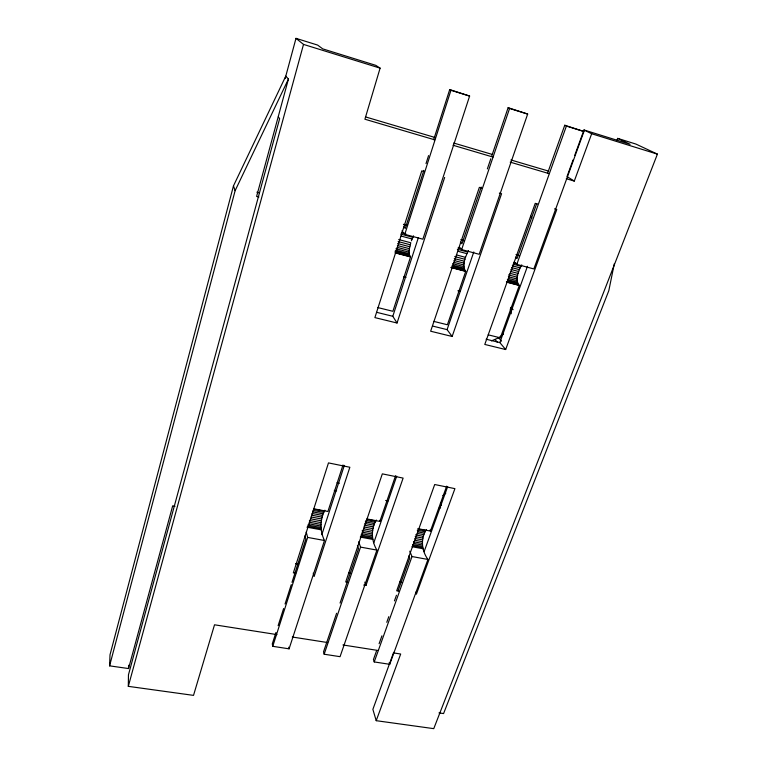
<?xml version="1.0" encoding="UTF-8"?>
<svg xmlns="http://www.w3.org/2000/svg" width="767" height="767" viewBox="0 0 767 767"><rect width="100%" height="100%" fill="white"/><g stroke="black" fill="none" stroke-linecap="round" stroke-linejoin="round"><path stroke-width="1.15" d="M488.234 334.843L500.343 337.835L519.297 285.458C514.504 279.83 518.617 270.626 521.761 264.883M336.608 613.264L323.54 651.797L324.153 654.222L340.059 656.677L376.904 550.102C371.372 541.051 370.701 529.105 376.348 520.036M276.964 634.606L214.52 624.798L193.524 695.381L128.319 686.35L128.463 674.816L279.629 118.693L278.354 116.824M258.882 197.033L256.6 196.419L288.43 79.078L285.784 76.125L233.465 185.902L110.007 654.826L109.585 665.852L128.54 668.556L128.578 665.248M433.796 321.402L447.391 324.757L465.713 271.393C461.494 265.42 465.559 256.552 468.445 250.579M275.947 632.487L272.295 643.877L272.745 646.313L289.082 648.834L324.47 540.495C319.82 531.004 319.772 519.441 324.892 510.208M376.683 650.483L373.452 659.505L374.219 661.931L389.722 664.308L427.948 559.459C421.649 550.869 420.268 538.53 426.452 529.613M377.585 307.519L392.896 311.297L410.546 256.907C407.488 253.043 409.981 247.156 410.767 242.765L398.687 239.553M614.309 263.771L608.806 290.693L443.575 713.569L438.973 712.907M109.585 665.852L235.124 190.667L288.43 79.078M285.123 78.589L295.995 38.35L317.634 45.08L322.715 48.867L375.763 65.339L380.096 68.148L364.91 119.221L434.707 139.834M128.54 668.556L172.68 505.827L175.02 506.258M128.319 686.35L303.511 44.409L295.995 38.35M278.133 625.651L283.608 608.557M285.065 603.993L291.268 584.627M291.997 582.345L305.851 539.048L304.998 535.845M423.835 170.408L405.244 228.48L403.912 226.888M426.021 163.582L428.571 155.605M433.671 139.671L449.711 89.566L469.615 96.067L422.876 239.189L404.784 234.338L401.927 230.877M272.745 646.313L307.653 537.408L306.206 532.087M404.784 234.338L450.948 90.285L449.711 89.566M343.012 464.994L327.921 511.484L313.482 508.732M321.824 534.676L344.335 465.396M444.659 177.436L397.038 323.012L392.809 316.292L418.331 237.76M340.069 603.063L358.525 548.673L357.412 545.471M481.197 187.071L461.964 243.772L460.363 242.132M487.352 168.922L490.813 158.721M491.589 156.449L508.128 107.687L527.667 114.062L479.183 254.289L461.629 249.582L459.395 247.242M324.153 654.222L360.548 547.101L358.678 541.77M461.629 249.582L509.585 108.454L508.128 107.687M367.125 518.971L379.866 521.407L395.561 475.703M373.817 542.739L396.712 476.154M499.346 193.083L501.57 193.715L452.147 336.473L447.084 329.628L473.785 251.979M363.692 585.077L365.945 585.47L403.116 478.1L382.33 473.862L345.716 581.961L347.959 582.345M379.109 643.714L381.937 635.824M386.779 622.296L388.792 616.658M394.449 600.877L396.462 595.24M398.083 590.734L409.789 558.04L408.888 555.902M536.66 203.696L516.996 258.623L515.424 257.175M547.494 173.438L564.752 125.242L583.936 131.512L533.842 268.939L516.805 264.375L514.216 261.969M374.219 661.931L412.013 556.535L409.751 551.205M516.805 264.375L566.401 126.076L564.752 125.242M418.034 528.693L430.431 531.061L446.682 486.153M424.103 551.684L447.669 486.614M554.503 208.873L556.775 209.516L505.674 349.541L499.835 342.581L527.475 266.283M393.663 652.333L372.877 709.36L376.213 720.683L433.758 728.65L657.415 154.129L635.891 144.062L617.665 138.386L616.831 140.61M573.074 159.929L567.005 176.573L574.291 181.079L591.673 133.746L583.984 129.978L574.684 155.49M376.213 720.683L400.681 654.021L393.615 652.918M411.38 240.828L413.566 235.843M503.44 334.067L498.723 337.816L491.407 340.893M445.78 493.181L442.885 495.549M438.801 508.329L440.613 507.716M292.285 637.013L327.634 642.554M342.945 644.961L378.294 650.512M295.659 573.275L293.349 572.872L328.477 462.904L349.857 467.256L314.134 576.477L313.252 573.15M399.003 591.204L396.692 590.801L434.697 484.523L454.917 488.646L416.385 594.224L415.57 592.22M295.554 563.678L297.826 564.081M348.477 572.987L350.826 573.4M399.741 582.009L402.023 582.412M307.653 537.408L324.47 540.495M360.548 547.101L376.904 550.102M412.013 556.535L427.948 559.459M306.973 527.178L321.315 529.844M360.269 537.082L372.915 539.441M411.965 546.698L423.163 548.779M309.398 520.457L321.152 522.663M362.187 530.371L372.484 532.308M414.679 540.227L422.473 541.694M309.226 522.222L320.99 524.417M362.053 532.106L372.359 534.043M413.461 541.742L422.387 543.41M309.149 523.861L320.922 526.057M362.034 533.736L372.34 535.663M413.48 543.352L422.416 545.021M307.759 525.069L320.961 527.533M360.96 534.992L372.436 537.13M412.502 544.599L422.559 546.478M307.874 526.344L321.085 528.808M361.142 536.267L372.628 538.405M412.742 545.864L422.809 547.743M311.584 515.194L322.15 517.188M364.296 525.165L373.443 526.9M415.599 534.877L423.394 536.344M311.172 517.006L321.737 519M363.884 526.958L373.03 528.684M415.187 536.641L422.981 538.108M310.827 518.856L321.402 520.841M363.558 528.779L372.714 530.505M414.88 538.444L422.675 539.91M313.713 509.163L324.297 511.186M366.54 519.249L375.705 521.004M417.938 529.067L425.752 530.553M313.128 510.4L323.712 512.414M365.917 520.457L375.073 522.202M417.277 530.246L425.081 531.732M312.572 511.838L323.156 513.852M365.322 521.867L374.478 523.612M417.766 531.838L424.458 533.113M312.054 513.459L322.629 515.462M364.776 523.458L373.932 525.194M417.2 533.401L423.883 534.666M334.278 490.372L336.617 490.832M385.657 500.487L387.987 500.937M337.001 482.788L339.34 483.258M397.038 323.012L374.89 317.605L421.773 170.878L424.055 171.54M452.147 336.473L430.642 331.219L479.365 187.369L481.59 188.001M505.674 349.541L484.782 344.441L535.232 203.351L537.504 204.003M376.741 312.342L392.809 316.292M432.598 326.061L447.084 329.628M486.115 339.215L499.835 342.581M403.672 276.868L405.983 277.453M457.889 290.789L460.2 291.383M395.024 251.173L409.357 254.941M451.734 266.082L464.294 269.39M507.668 280.799L517.648 283.426M395.293 252.132L409.645 255.91M452.07 267.06L464.649 270.358M506.968 281.479L518.08 284.404M395.667 252.794L410.048 256.571M452.53 267.731L465.128 271.039M506.393 281.873L518.626 285.084M395.043 252.842L410.546 256.907M450.804 267.482L465.713 271.393M507.045 282.246L519.297 285.458M397.383 245.498L409.463 248.7M453.959 260.473L464.198 263.186M508.521 274.912L517.37 277.261M397.162 247.338L409.252 250.541M453.767 262.295L464.016 265.008M508.368 276.724L517.217 279.054M395.964 248.738L409.156 252.218M452.578 263.666L463.968 266.676M508.358 278.383L517.217 280.712M395.983 250.224L409.195 253.704M452.655 265.142L464.064 268.153M507.39 279.552L517.361 282.179M456.384 254.912L465.492 257.338M510.908 269.438L518.645 271.499M398.15 241.547L410.23 244.759M454.706 256.581L464.946 259.304M510.362 271.374L518.089 273.426M397.709 243.551L409.789 246.753M454.275 258.556L464.505 261.269M509.93 273.311L517.667 275.363M401.448 232.593L405.848 233.782M458.177 247.818L461.6 248.738M513.995 262.803L517.322 263.695M400.7 234.079L412.799 237.319M457.372 249.256L467.63 252.007M513.133 264.203L520.889 266.274M401.074 236.054L412.071 238.997M457.736 251.212L466.844 253.647M512.318 265.804L520.064 267.875M511.57 267.568L519.307 269.629M256.887 192.201L259.198 192.814M405.014 224.453L407.239 225.047M460.996 239.601L463.287 240.224M516.172 254.548L518.406 255.152M404.228 224.443L406.443 225.047M461.226 239.879L463.517 240.493M516.258 254.769L518.482 255.373M403.461 224.319L406.798 225.22M461.782 240.109L464.083 240.733M517.073 255.075L519.307 255.679M365.485 116.9L435.33 137.581M453.652 143.007L492.587 154.531M510.899 159.958L548.693 171.146M453.009 145.251L493.056 157.082M510.218 162.144L549.124 173.639M566.286 178.711L574.291 181.079M450.948 90.285L469.615 96.067M509.585 108.454L527.667 114.062M566.401 126.076L583.936 131.512M583.984 129.978L630.148 144.301L617.665 138.386M303.511 44.409L380.096 68.148M591.673 133.746L657.415 154.129M510.86 307.337L513.056 309.676M510.429 308.229L511.905 309.801M498.723 337.816L501.551 341.152M495.166 339.637L497.265 342.159M511.445 307.577L512.615 309.015M530.639 216.236L531.914 218.096M440.44 503.21L441.437 505.156M233.465 185.902L235.124 190.667M364.814 582.134L365.945 585.47M430.076 530.007L430.431 531.061M389.185 662.698L389.722 664.308M510.276 309.206L511.273 313.751M379.579 520.342L379.866 521.407M288.747 647.204L289.082 648.834"/></g></svg>
